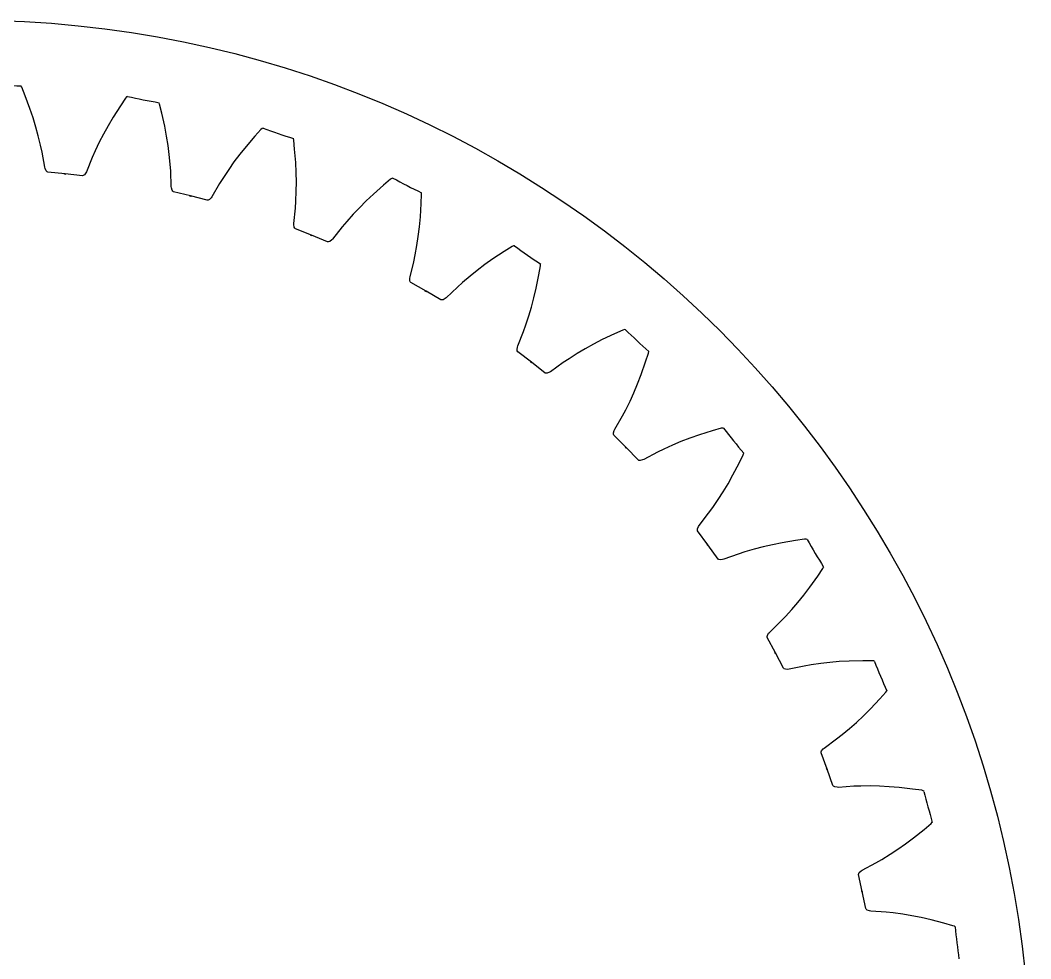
# Model space of a CAD drawing. Extents: x -25 to 25, y -25 to 25.
# Drawn here: x 1.19 to 25, y 2.88 to 25 of the extents above; entities that cross this region are included whole.
import ezdxf

# ---------------------------------------------------------------- set-up
doc = ezdxf.new("R2010")
doc.units = 0

msp = doc.modelspace()

# ---------------------------------------------------------------- linework, layer by layer
msp.add_circle((0, 0), 25)
msp.add_circle((0, 0), 25)
at = {"layer": 'layer0'}
for p, q in [((1.224, 23.422), (1.206, 23.453)), ((1.305, 23.218), (1.224, 23.422)), ((1.416, 22.922), (1.305, 23.218)), ((3.672, 23.164), (3.551, 22.982)), ((3.696, 23.191), (3.672, 23.164)), ((3.717, 23.203), (3.696, 23.191)), ((1.492, 22.699), (1.416, 22.922)), ((3.551, 22.982), (3.38, 22.716)), ((4.472, 23.023), (4.459, 23.057)), ((4.523, 22.811), (4.472, 23.023)), ((1.558, 22.483), (1.492, 22.699)), ((3.38, 22.716), (3.26, 22.513)), ((4.593, 22.502), (4.523, 22.811)), ((1.615, 22.277), (1.558, 22.483)), ((3.26, 22.513), (3.15, 22.316)), ((4.637, 22.27), (4.593, 22.502)), ((6.861, 22.428), (6.715, 22.264)), ((6.888, 22.451), (6.861, 22.428)), ((6.91, 22.46), (6.888, 22.451)), ((1.669, 22.054), (1.615, 22.277)), ((3.15, 22.316), (3.052, 22.126)), ((4.672, 22.047), (4.637, 22.27)), ((6.715, 22.264), (6.509, 22.024)), ((7.632, 22.177), (7.624, 22.212)), ((7.654, 21.959), (7.632, 22.177)), ((1.704, 21.893), (1.669, 22.054)), ((2.953, 21.919), (2.885, 21.769)), ((3.052, 22.126), (2.953, 21.919)), ((4.7, 21.835), (4.672, 22.047)), ((6.509, 22.024), (6.361, 21.84)), ((7.68, 21.644), (7.654, 21.959)), ((1.767, 21.534), (1.704, 21.893)), ((2.885, 21.769), (2.748, 21.431)), ((4.722, 21.607), (4.7, 21.835)), ((6.361, 21.84), (6.225, 21.66)), ((1.776, 21.506), (1.767, 21.534)), ((1.8, 21.454), (1.776, 21.506)), ((1.821, 21.431), (1.8, 21.454)), ((1.84, 21.42), (1.821, 21.431)), ((2.748, 21.431), (2.734, 21.405)), ((4.734, 21.443), (4.722, 21.607)), ((4.747, 21.078), (4.734, 21.443)), ((6.101, 21.486), (5.975, 21.295)), ((6.225, 21.66), (6.101, 21.486)), ((7.691, 21.408), (7.68, 21.644)), ((2.247, 21.382), (1.84, 21.42)), ((2.23, 21.373), (2.231, 21.378)), ((2.246, 21.372), (2.23, 21.373)), ((2.231, 21.378), (2.247, 21.382)), ((2.262, 21.37), (2.246, 21.372)), ((2.246, 21.372), (2.246, 21.372)), ((2.653, 21.335), (2.247, 21.382)), ((2.247, 21.382), (2.263, 21.375)), ((2.263, 21.375), (2.262, 21.37)), ((2.675, 21.341), (2.653, 21.335)), ((2.7, 21.359), (2.675, 21.341)), ((2.734, 21.405), (2.7, 21.359)), ((5.975, 21.295), (5.887, 21.156)), ((7.695, 21.183), (7.691, 21.408)), ((9.915, 21.255), (9.748, 21.113)), ((9.945, 21.274), (9.915, 21.255)), ((9.969, 21.279), (9.945, 21.274)), ((4.752, 21.05), (4.747, 21.078)), ((4.768, 20.994), (4.752, 21.05)), ((4.786, 20.969), (4.768, 20.994)), ((4.804, 20.956), (4.786, 20.969)), ((5.201, 20.861), (4.804, 20.956)), ((5.887, 21.156), (5.704, 20.84)), ((7.683, 20.74), (7.693, 20.969)), ((7.693, 20.969), (7.695, 21.183)), ((9.748, 21.113), (9.511, 20.904)), ((5.183, 20.855), (5.184, 20.86)), ((5.199, 20.851), (5.183, 20.855)), ((5.184, 20.86), (5.201, 20.861)), ((5.214, 20.847), (5.199, 20.851)), ((5.199, 20.851), (5.199, 20.851)), ((5.597, 20.758), (5.201, 20.861)), ((5.201, 20.861), (5.216, 20.852)), ((5.216, 20.852), (5.214, 20.847)), ((5.619, 20.761), (5.597, 20.758)), ((5.646, 20.776), (5.619, 20.761)), ((5.687, 20.816), (5.646, 20.776)), ((5.704, 20.84), (5.687, 20.816)), ((7.672, 20.575), (7.683, 20.74)), ((9.339, 20.742), (9.179, 20.583)), ((9.511, 20.904), (9.339, 20.742)), ((10.636, 20.68), (10.645, 20.899)), ((10.645, 20.899), (10.641, 20.935)), ((7.635, 20.213), (7.672, 20.575)), ((9.179, 20.583), (9.032, 20.428)), ((10.617, 20.364), (10.636, 20.68)), ((8.881, 20.256), (8.774, 20.13)), ((9.032, 20.428), (8.881, 20.256)), ((10.596, 20.129), (10.617, 20.364)), ((7.635, 20.183), (7.635, 20.213)), ((7.644, 20.127), (7.635, 20.183)), ((7.657, 20.099), (7.644, 20.127)), ((7.673, 20.083), (7.657, 20.099)), ((8.054, 19.934), (7.673, 20.083)), ((8.774, 20.13), (8.549, 19.843)), ((10.568, 19.906), (10.596, 20.129)), ((8.035, 19.93), (8.037, 19.935)), ((8.05, 19.925), (8.035, 19.93)), ((8.037, 19.935), (8.054, 19.934)), ((8.065, 19.918), (8.05, 19.925)), ((8.05, 19.925), (8.05, 19.925)), ((8.431, 19.777), (8.054, 19.934)), ((8.054, 19.934), (8.067, 19.923)), ((8.067, 19.923), (8.065, 19.918)), ((8.454, 19.777), (8.431, 19.777)), ((8.483, 19.788), (8.454, 19.777)), ((8.528, 19.822), (8.483, 19.788)), ((8.549, 19.843), (8.528, 19.822)), ((10.536, 19.694), (10.568, 19.906)), ((10.495, 19.469), (10.536, 19.694)), ((12.592, 19.551), (12.327, 19.377)), ((12.777, 19.668), (12.592, 19.551)), ((12.809, 19.683), (12.777, 19.668)), ((12.833, 19.685), (12.809, 19.683)), ((10.373, 18.953), (10.461, 19.307)), ((10.461, 19.307), (10.495, 19.469)), ((12.327, 19.377), (12.135, 19.241)), ((11.954, 19.105), (11.787, 18.972)), ((12.135, 19.241), (11.954, 19.105)), ((13.41, 18.999), (13.45, 19.214)), ((13.45, 19.214), (13.451, 19.25)), ((10.37, 18.924), (10.373, 18.953)), ((10.37, 18.867), (10.37, 18.924)), ((10.38, 18.838), (10.37, 18.867)), ((10.394, 18.82), (10.38, 18.838)), ((10.75, 18.619), (10.394, 18.82)), ((11.613, 18.823), (11.49, 18.713)), ((11.787, 18.972), (11.613, 18.823)), ((13.348, 18.689), (13.41, 18.999)), ((10.73, 18.618), (10.733, 18.623)), ((10.745, 18.611), (10.73, 18.618)), ((10.733, 18.623), (10.75, 18.619)), ((10.759, 18.602), (10.745, 18.611)), ((10.745, 18.611), (10.745, 18.611)), ((11.102, 18.411), (10.75, 18.619)), ((10.75, 18.619), (10.761, 18.606)), ((10.761, 18.606), (10.759, 18.602)), ((11.49, 18.713), (11.227, 18.46)), ((13.294, 18.459), (13.348, 18.689)), ((11.124, 18.408), (11.102, 18.411)), ((11.154, 18.414), (11.124, 18.408)), ((11.204, 18.442), (11.154, 18.414)), ((11.227, 18.46), (11.204, 18.442)), ((13.236, 18.241), (13.294, 18.459)), ((13.175, 18.036), (13.236, 18.241)), ((13.102, 17.819), (13.175, 18.036)), ((12.91, 17.325), (13.046, 17.664)), ((13.046, 17.664), (13.102, 17.819)), ((15.39, 17.698), (15.19, 17.608)), ((15.424, 17.709), (15.39, 17.698)), ((15.448, 17.707), (15.424, 17.709)), ((14.904, 17.473), (14.694, 17.365)), ((15.19, 17.608), (14.904, 17.473)), ((12.895, 17.24), (12.902, 17.297)), ((12.901, 17.21), (12.895, 17.24)), ((12.912, 17.19), (12.901, 17.21)), ((12.902, 17.297), (12.91, 17.325)), ((13.237, 16.942), (12.912, 17.19)), ((14.313, 17.147), (14.12, 17.024)), ((14.497, 17.256), (14.313, 17.147)), ((14.694, 17.365), (14.497, 17.256)), ((15.924, 16.948), (15.993, 17.155)), ((15.993, 17.155), (15.999, 17.191)), ((13.217, 16.944), (13.22, 16.948)), ((13.23, 16.934), (13.217, 16.944)), ((13.22, 16.948), (13.237, 16.942)), ((13.243, 16.924), (13.23, 16.934)), ((13.23, 16.934), (13.23, 16.934)), ((13.556, 16.687), (13.237, 16.942)), ((13.237, 16.942), (13.246, 16.928)), ((13.246, 16.928), (13.243, 16.924)), ((13.983, 16.932), (13.687, 16.718)), ((14.12, 17.024), (13.983, 16.932)), ((15.819, 16.649), (15.924, 16.948)), ((13.578, 16.681), (13.556, 16.687)), ((13.608, 16.683), (13.578, 16.681)), ((13.662, 16.704), (13.608, 16.683)), ((13.687, 16.718), (13.662, 16.704)), ((15.734, 16.429), (15.819, 16.649)), ((15.557, 16.027), (15.646, 16.221)), ((15.646, 16.221), (15.734, 16.429)), ((15.455, 15.822), (15.557, 16.027)), ((15.378, 15.676), (15.455, 15.822)), ((15.196, 15.36), (15.378, 15.676)), ((15.169, 15.278), (15.184, 15.333)), ((15.17, 15.247), (15.169, 15.278)), ((15.179, 15.226), (15.17, 15.247)), ((15.184, 15.333), (15.196, 15.36)), ((17.493, 15.323), (17.191, 15.228)), ((17.703, 15.384), (17.493, 15.323)), ((17.739, 15.39), (17.703, 15.384)), ((17.762, 15.385), (17.739, 15.39)), ((15.466, 14.935), (15.179, 15.226)), ((16.758, 15.07), (16.56, 14.988)), ((16.968, 15.151), (16.758, 15.07)), ((17.191, 15.228), (16.968, 15.151)), ((15.447, 14.939), (15.45, 14.943)), ((15.458, 14.928), (15.447, 14.939)), ((15.45, 14.943), (15.466, 14.935)), ((15.469, 14.916), (15.458, 14.928)), ((15.458, 14.928), (15.458, 14.928)), ((15.746, 14.638), (15.466, 14.935)), ((15.466, 14.935), (15.473, 14.919)), ((15.473, 14.919), (15.469, 14.916)), ((16.203, 14.821), (15.881, 14.65)), ((16.352, 14.893), (16.203, 14.821)), ((16.56, 14.988), (16.352, 14.893)), ((18.225, 14.763), (18.236, 14.797)), ((15.767, 14.629), (15.746, 14.638)), ((15.798, 14.627), (15.767, 14.629)), ((15.854, 14.64), (15.798, 14.627)), ((15.881, 14.65), (15.854, 14.64)), ((17.982, 14.285), (18.128, 14.566)), ((18.128, 14.566), (18.225, 14.763)), ((17.751, 13.886), (17.867, 14.079)), ((17.867, 14.079), (17.982, 14.285)), ((17.636, 13.706), (17.751, 13.886)), ((17.506, 13.517), (17.636, 13.706)), ((17.185, 13.096), (17.41, 13.383)), ((17.41, 13.383), (17.506, 13.517)), ((17.145, 12.987), (17.148, 13.018)), ((17.15, 12.965), (17.145, 12.987)), ((17.148, 13.018), (17.17, 13.071)), ((17.394, 12.637), (17.15, 12.965)), ((17.17, 13.071), (17.185, 13.096)), ((17.376, 12.644), (17.38, 12.647)), ((17.386, 12.631), (17.376, 12.644)), ((17.38, 12.647), (17.394, 12.637)), ((17.395, 12.618), (17.386, 12.631)), ((17.386, 12.631), (17.386, 12.631)), ((17.63, 12.304), (17.394, 12.637)), ((17.394, 12.637), (17.399, 12.621)), ((17.399, 12.621), (17.395, 12.618)), ((18.912, 12.642), (18.692, 12.591)), ((19.143, 12.688), (18.912, 12.642)), ((19.455, 12.739), (19.143, 12.688)), ((19.672, 12.771), (19.455, 12.739)), ((19.708, 12.771), (19.672, 12.771)), ((19.73, 12.763), (19.708, 12.771)), ((18.108, 12.422), (17.765, 12.298)), ((18.265, 12.472), (18.108, 12.422)), ((18.485, 12.537), (18.265, 12.472)), ((18.692, 12.591), (18.485, 12.537)), ((17.65, 12.292), (17.63, 12.304)), ((17.68, 12.286), (17.65, 12.292)), ((17.737, 12.291), (17.68, 12.286)), ((17.765, 12.298), (17.737, 12.291)), ((19.979, 11.902), (20.102, 12.083)), ((20.102, 12.083), (20.118, 12.115)), ((19.795, 11.644), (19.979, 11.902)), ((19.511, 11.28), (19.653, 11.456)), ((19.653, 11.456), (19.795, 11.644)), ((19.372, 11.118), (19.511, 11.28)), ((19.217, 10.949), (19.372, 11.118)), ((18.841, 10.576), (19.103, 10.83)), ((19.103, 10.83), (19.217, 10.949)), ((18.785, 10.475), (18.793, 10.505)), ((18.793, 10.505), (18.822, 10.554)), ((18.822, 10.554), (18.841, 10.576)), ((18.787, 10.452), (18.785, 10.475)), ((18.983, 10.094), (18.787, 10.452)), ((18.966, 10.103), (18.971, 10.105)), ((18.974, 10.089), (18.966, 10.103)), ((18.971, 10.105), (18.983, 10.094)), ((18.981, 10.074), (18.974, 10.089)), ((18.974, 10.089), (18.974, 10.089)), ((18.986, 10.077), (18.981, 10.074)), ((19.171, 9.731), (18.983, 10.094)), ((18.983, 10.094), (18.986, 10.077)), ((19.661, 9.781), (19.304, 9.706)), ((19.823, 9.809), (19.661, 9.781)), ((20.05, 9.843), (19.823, 9.809)), ((20.262, 9.867), (20.05, 9.843)), ((20.487, 9.887), (20.262, 9.867)), ((20.723, 9.9), (20.487, 9.887)), ((21.039, 9.908), (20.723, 9.9)), ((21.258, 9.909), (21.039, 9.908)), ((21.293, 9.904), (21.258, 9.909)), ((21.315, 9.893), (21.293, 9.904)), ((19.189, 9.716), (19.171, 9.731)), ((19.217, 9.706), (19.189, 9.716)), ((19.275, 9.703), (19.217, 9.706)), ((19.304, 9.706), (19.275, 9.703)), ((21.441, 9.006), (21.588, 9.167)), ((21.588, 9.167), (21.608, 9.197)), ((21.223, 8.775), (21.441, 9.006)), ((20.891, 8.455), (21.056, 8.609)), ((21.056, 8.609), (21.223, 8.775)), ((20.73, 8.314), (20.891, 8.455)), ((20.424, 8.066), (20.554, 8.168)), ((20.554, 8.168), (20.73, 8.314)), ((20.129, 7.851), (20.424, 8.066)), ((20.059, 7.736), (20.06, 7.759)), ((20.203, 7.353), (20.059, 7.736)), ((20.06, 7.759), (20.072, 7.787)), ((20.072, 7.787), (20.108, 7.832)), ((20.108, 7.832), (20.129, 7.851)), ((20.188, 7.365), (20.192, 7.367)), ((20.194, 7.35), (20.188, 7.365)), ((20.192, 7.367), (20.203, 7.353)), ((20.199, 7.334), (20.194, 7.35)), ((20.194, 7.35), (20.194, 7.35)), ((20.203, 7.336), (20.199, 7.334)), ((20.339, 6.968), (20.203, 7.353)), ((20.203, 7.353), (20.203, 7.336)), ((20.354, 6.951), (20.339, 6.968)), ((20.381, 6.937), (20.354, 6.951)), ((20.438, 6.926), (20.381, 6.937)), ((20.467, 6.924), (20.438, 6.926)), ((20.831, 6.949), (20.467, 6.924)), ((20.996, 6.955), (20.831, 6.949)), ((21.224, 6.956), (20.996, 6.955)), ((21.438, 6.951), (21.224, 6.956)), ((21.663, 6.939), (21.438, 6.951)), ((21.899, 6.92), (21.663, 6.939)), ((22.213, 6.883), (21.899, 6.92)), ((22.43, 6.854), (22.213, 6.883)), ((22.465, 6.844), (22.43, 6.854)), ((22.484, 6.831), (22.465, 6.844)), ((22.485, 5.934), (22.654, 6.074)), ((22.654, 6.074), (22.678, 6.1)), ((22.049, 5.595), (22.238, 5.736)), ((22.238, 5.736), (22.485, 5.934)), ((21.864, 5.466), (22.049, 5.595)), ((21.491, 5.228), (21.686, 5.348)), ((21.686, 5.348), (21.864, 5.466)), ((21.026, 4.973), (21.348, 5.145)), ((21.348, 5.145), (21.491, 5.228)), ((20.941, 4.869), (20.945, 4.891)), ((21.03, 4.47), (20.941, 4.869)), ((20.945, 4.891), (20.96, 4.918)), ((20.96, 4.918), (21.002, 4.957)), ((21.002, 4.957), (21.026, 4.973)), ((21.016, 4.484), (21.021, 4.485)), ((21.02, 4.468), (21.016, 4.484)), ((21.023, 4.452), (21.02, 4.468)), ((21.02, 4.468), (21.02, 4.468)), ((21.021, 4.485), (21.03, 4.47)), ((21.028, 4.453), (21.023, 4.452)), ((21.03, 4.47), (21.028, 4.453)), ((21.111, 4.069), (21.03, 4.47)), ((21.124, 4.051), (21.111, 4.069)), ((21.148, 4.033), (21.124, 4.051)), ((21.203, 4.014), (21.148, 4.033)), ((21.231, 4.009), (21.203, 4.014)), ((21.595, 3.983), (21.231, 4.009)), ((21.759, 3.965), (21.595, 3.983)), ((21.986, 3.935), (21.759, 3.965)), ((22.197, 3.9), (21.986, 3.935)), ((22.418, 3.857), (22.197, 3.9)), ((22.649, 3.805), (22.418, 3.857)), ((22.955, 3.725), (22.649, 3.805)), ((23.165, 3.665), (22.955, 3.725)), ((23.199, 3.651), (23.165, 3.665)), ((23.216, 3.635), (23.199, 3.651))]:
    msp.add_line(p, q, dxfattribs=at)
for centre, start, end in [((2.192, 48.434), 266.0088, 267.7411), ((8.911, 47.657), 258.0088, 259.7411), ((15.457, 45.953), 250.0088, 251.7411), ((21.702, 43.355), 242.0088, 243.7411), ((27.525, 39.913), 234.0088, 235.7411), ((32.812, 35.694), 226.0088, 227.7411), ((37.46, 30.78), 218.0088, 219.7411), ((41.379, 25.267), 210.0088, 211.7411), ((44.493, 19.262), 202.0088, 203.7411), ((46.74, 12.882), 194.0088, 195.7411), ((48.078, 6.252), 186.0088, 187.7411)]:
    msp.add_arc(centre, 25, start, end, dxfattribs=at)
at = {"layer": 'layer1'}
for p, q in [((1.224, 23.422), (1.206, 23.453)), ((1.305, 23.218), (1.224, 23.422)), ((1.416, 22.922), (1.305, 23.218)), ((3.672, 23.164), (3.551, 22.982)), ((3.696, 23.191), (3.672, 23.164)), ((3.717, 23.203), (3.696, 23.191)), ((1.492, 22.699), (1.416, 22.922)), ((3.551, 22.982), (3.38, 22.716)), ((4.472, 23.023), (4.459, 23.057)), ((4.523, 22.811), (4.472, 23.023)), ((1.558, 22.483), (1.492, 22.699)), ((3.38, 22.716), (3.26, 22.513)), ((4.593, 22.502), (4.523, 22.811)), ((1.615, 22.277), (1.558, 22.483)), ((3.26, 22.513), (3.15, 22.316)), ((4.637, 22.27), (4.593, 22.502)), ((6.861, 22.428), (6.715, 22.264)), ((6.888, 22.451), (6.861, 22.428)), ((6.91, 22.46), (6.888, 22.451)), ((1.669, 22.054), (1.615, 22.277)), ((3.15, 22.316), (3.052, 22.126)), ((4.672, 22.047), (4.637, 22.27)), ((6.715, 22.264), (6.509, 22.024)), ((7.632, 22.177), (7.624, 22.212)), ((7.654, 21.959), (7.632, 22.177)), ((1.704, 21.893), (1.669, 22.054)), ((2.953, 21.919), (2.885, 21.769)), ((3.052, 22.126), (2.953, 21.919)), ((4.7, 21.835), (4.672, 22.047)), ((6.509, 22.024), (6.361, 21.84)), ((7.68, 21.644), (7.654, 21.959)), ((1.767, 21.534), (1.704, 21.893)), ((2.885, 21.769), (2.748, 21.431)), ((4.722, 21.607), (4.7, 21.835)), ((6.361, 21.84), (6.225, 21.66)), ((1.776, 21.506), (1.767, 21.534)), ((1.8, 21.454), (1.776, 21.506)), ((1.821, 21.431), (1.8, 21.454)), ((1.84, 21.42), (1.821, 21.431)), ((2.748, 21.431), (2.734, 21.405)), ((4.734, 21.443), (4.722, 21.607)), ((4.747, 21.078), (4.734, 21.443)), ((6.101, 21.486), (5.975, 21.295)), ((6.225, 21.66), (6.101, 21.486)), ((7.691, 21.408), (7.68, 21.644)), ((2.247, 21.382), (1.84, 21.42)), ((2.23, 21.373), (2.231, 21.378)), ((2.246, 21.372), (2.23, 21.373)), ((2.231, 21.378), (2.247, 21.382)), ((2.262, 21.37), (2.246, 21.372)), ((2.246, 21.372), (2.246, 21.372)), ((2.653, 21.335), (2.247, 21.382)), ((2.247, 21.382), (2.263, 21.375)), ((2.263, 21.375), (2.262, 21.37)), ((2.675, 21.341), (2.653, 21.335)), ((2.7, 21.359), (2.675, 21.341)), ((2.734, 21.405), (2.7, 21.359)), ((5.975, 21.295), (5.887, 21.156)), ((7.695, 21.183), (7.691, 21.408)), ((9.915, 21.255), (9.748, 21.113)), ((9.945, 21.274), (9.915, 21.255)), ((9.969, 21.279), (9.945, 21.274)), ((4.752, 21.05), (4.747, 21.078)), ((4.768, 20.994), (4.752, 21.05)), ((4.786, 20.969), (4.768, 20.994)), ((4.804, 20.956), (4.786, 20.969)), ((5.201, 20.861), (4.804, 20.956)), ((5.887, 21.156), (5.704, 20.84)), ((7.683, 20.74), (7.693, 20.969)), ((7.693, 20.969), (7.695, 21.183)), ((9.748, 21.113), (9.511, 20.904)), ((5.183, 20.855), (5.184, 20.86)), ((5.199, 20.851), (5.183, 20.855)), ((5.184, 20.86), (5.201, 20.861)), ((5.214, 20.847), (5.199, 20.851)), ((5.199, 20.851), (5.199, 20.851)), ((5.597, 20.758), (5.201, 20.861)), ((5.201, 20.861), (5.216, 20.852)), ((5.216, 20.852), (5.214, 20.847)), ((5.619, 20.761), (5.597, 20.758)), ((5.646, 20.776), (5.619, 20.761)), ((5.687, 20.816), (5.646, 20.776)), ((5.704, 20.84), (5.687, 20.816)), ((7.672, 20.575), (7.683, 20.74)), ((9.339, 20.742), (9.179, 20.583)), ((9.511, 20.904), (9.339, 20.742)), ((10.636, 20.68), (10.645, 20.899)), ((10.645, 20.899), (10.641, 20.935)), ((7.635, 20.213), (7.672, 20.575)), ((9.179, 20.583), (9.032, 20.428)), ((10.617, 20.364), (10.636, 20.68)), ((8.881, 20.256), (8.774, 20.13)), ((9.032, 20.428), (8.881, 20.256)), ((10.596, 20.129), (10.617, 20.364)), ((7.635, 20.183), (7.635, 20.213)), ((7.644, 20.127), (7.635, 20.183)), ((7.657, 20.099), (7.644, 20.127)), ((7.673, 20.083), (7.657, 20.099)), ((8.054, 19.934), (7.673, 20.083)), ((8.774, 20.13), (8.549, 19.843)), ((10.568, 19.906), (10.596, 20.129)), ((8.035, 19.93), (8.037, 19.935)), ((8.05, 19.925), (8.035, 19.93)), ((8.037, 19.935), (8.054, 19.934)), ((8.065, 19.918), (8.05, 19.925)), ((8.05, 19.925), (8.05, 19.925)), ((8.431, 19.777), (8.054, 19.934)), ((8.054, 19.934), (8.067, 19.923)), ((8.067, 19.923), (8.065, 19.918)), ((8.454, 19.777), (8.431, 19.777)), ((8.483, 19.788), (8.454, 19.777)), ((8.528, 19.822), (8.483, 19.788)), ((8.549, 19.843), (8.528, 19.822)), ((10.536, 19.694), (10.568, 19.906)), ((10.495, 19.469), (10.536, 19.694)), ((12.592, 19.551), (12.327, 19.377)), ((12.777, 19.668), (12.592, 19.551)), ((12.809, 19.683), (12.777, 19.668)), ((12.833, 19.685), (12.809, 19.683)), ((10.373, 18.953), (10.461, 19.307)), ((10.461, 19.307), (10.495, 19.469)), ((12.327, 19.377), (12.135, 19.241)), ((11.954, 19.105), (11.787, 18.972)), ((12.135, 19.241), (11.954, 19.105)), ((13.41, 18.999), (13.45, 19.214)), ((13.45, 19.214), (13.451, 19.25)), ((10.37, 18.924), (10.373, 18.953)), ((10.37, 18.867), (10.37, 18.924)), ((10.38, 18.838), (10.37, 18.867)), ((10.394, 18.82), (10.38, 18.838)), ((10.75, 18.619), (10.394, 18.82)), ((11.613, 18.823), (11.49, 18.713)), ((11.787, 18.972), (11.613, 18.823)), ((13.348, 18.689), (13.41, 18.999)), ((10.73, 18.618), (10.733, 18.623)), ((10.745, 18.611), (10.73, 18.618)), ((10.733, 18.623), (10.75, 18.619)), ((10.759, 18.602), (10.745, 18.611)), ((10.745, 18.611), (10.745, 18.611)), ((11.102, 18.411), (10.75, 18.619)), ((10.75, 18.619), (10.761, 18.606)), ((10.761, 18.606), (10.759, 18.602)), ((11.49, 18.713), (11.227, 18.46)), ((13.294, 18.459), (13.348, 18.689)), ((11.124, 18.408), (11.102, 18.411)), ((11.154, 18.414), (11.124, 18.408)), ((11.204, 18.442), (11.154, 18.414)), ((11.227, 18.46), (11.204, 18.442)), ((13.236, 18.241), (13.294, 18.459)), ((13.175, 18.036), (13.236, 18.241)), ((13.102, 17.819), (13.175, 18.036)), ((12.91, 17.325), (13.046, 17.664)), ((13.046, 17.664), (13.102, 17.819)), ((15.39, 17.698), (15.19, 17.608)), ((15.424, 17.709), (15.39, 17.698)), ((15.448, 17.707), (15.424, 17.709)), ((14.904, 17.473), (14.694, 17.365)), ((15.19, 17.608), (14.904, 17.473)), ((12.895, 17.24), (12.902, 17.297)), ((12.901, 17.21), (12.895, 17.24)), ((12.912, 17.19), (12.901, 17.21)), ((12.902, 17.297), (12.91, 17.325)), ((13.237, 16.942), (12.912, 17.19)), ((14.313, 17.147), (14.12, 17.024)), ((14.497, 17.256), (14.313, 17.147)), ((14.694, 17.365), (14.497, 17.256)), ((15.924, 16.948), (15.993, 17.155)), ((15.993, 17.155), (15.999, 17.191)), ((13.217, 16.944), (13.22, 16.948)), ((13.23, 16.934), (13.217, 16.944)), ((13.22, 16.948), (13.237, 16.942)), ((13.243, 16.924), (13.23, 16.934)), ((13.23, 16.934), (13.23, 16.934)), ((13.556, 16.687), (13.237, 16.942)), ((13.237, 16.942), (13.246, 16.928)), ((13.246, 16.928), (13.243, 16.924)), ((13.983, 16.932), (13.687, 16.718)), ((14.12, 17.024), (13.983, 16.932)), ((15.819, 16.649), (15.924, 16.948)), ((13.578, 16.681), (13.556, 16.687)), ((13.608, 16.683), (13.578, 16.681)), ((13.662, 16.704), (13.608, 16.683)), ((13.687, 16.718), (13.662, 16.704)), ((15.734, 16.429), (15.819, 16.649)), ((15.557, 16.027), (15.646, 16.221)), ((15.646, 16.221), (15.734, 16.429)), ((15.455, 15.822), (15.557, 16.027)), ((15.378, 15.676), (15.455, 15.822)), ((15.196, 15.36), (15.378, 15.676)), ((15.169, 15.278), (15.184, 15.333)), ((15.17, 15.247), (15.169, 15.278)), ((15.179, 15.226), (15.17, 15.247)), ((15.184, 15.333), (15.196, 15.36)), ((17.493, 15.323), (17.191, 15.228)), ((17.703, 15.384), (17.493, 15.323)), ((17.739, 15.39), (17.703, 15.384)), ((17.762, 15.385), (17.739, 15.39)), ((15.466, 14.935), (15.179, 15.226)), ((16.758, 15.07), (16.56, 14.988)), ((16.968, 15.151), (16.758, 15.07)), ((17.191, 15.228), (16.968, 15.151)), ((15.447, 14.939), (15.45, 14.943)), ((15.458, 14.928), (15.447, 14.939)), ((15.45, 14.943), (15.466, 14.935)), ((15.469, 14.916), (15.458, 14.928)), ((15.458, 14.928), (15.458, 14.928)), ((15.746, 14.638), (15.466, 14.935)), ((15.466, 14.935), (15.473, 14.919)), ((15.473, 14.919), (15.469, 14.916)), ((16.203, 14.821), (15.881, 14.65)), ((16.352, 14.893), (16.203, 14.821)), ((16.56, 14.988), (16.352, 14.893)), ((18.225, 14.763), (18.236, 14.797)), ((15.767, 14.629), (15.746, 14.638)), ((15.798, 14.627), (15.767, 14.629)), ((15.854, 14.64), (15.798, 14.627)), ((15.881, 14.65), (15.854, 14.64)), ((17.982, 14.285), (18.128, 14.566)), ((18.128, 14.566), (18.225, 14.763)), ((17.751, 13.886), (17.867, 14.079)), ((17.867, 14.079), (17.982, 14.285)), ((17.636, 13.706), (17.751, 13.886)), ((17.506, 13.517), (17.636, 13.706)), ((17.185, 13.096), (17.41, 13.383)), ((17.41, 13.383), (17.506, 13.517)), ((17.145, 12.987), (17.148, 13.018)), ((17.15, 12.965), (17.145, 12.987)), ((17.148, 13.018), (17.17, 13.071)), ((17.394, 12.637), (17.15, 12.965)), ((17.17, 13.071), (17.185, 13.096)), ((17.376, 12.644), (17.38, 12.647)), ((17.386, 12.631), (17.376, 12.644)), ((17.38, 12.647), (17.394, 12.637)), ((17.395, 12.618), (17.386, 12.631)), ((17.386, 12.631), (17.386, 12.631)), ((17.63, 12.304), (17.394, 12.637)), ((17.394, 12.637), (17.399, 12.621)), ((17.399, 12.621), (17.395, 12.618)), ((18.912, 12.642), (18.692, 12.591)), ((19.143, 12.688), (18.912, 12.642)), ((19.455, 12.739), (19.143, 12.688)), ((19.672, 12.771), (19.455, 12.739)), ((19.708, 12.771), (19.672, 12.771)), ((19.73, 12.763), (19.708, 12.771)), ((18.108, 12.422), (17.765, 12.298)), ((18.265, 12.472), (18.108, 12.422)), ((18.485, 12.537), (18.265, 12.472)), ((18.692, 12.591), (18.485, 12.537)), ((17.65, 12.292), (17.63, 12.304)), ((17.68, 12.286), (17.65, 12.292)), ((17.737, 12.291), (17.68, 12.286)), ((17.765, 12.298), (17.737, 12.291)), ((19.979, 11.902), (20.102, 12.083)), ((20.102, 12.083), (20.118, 12.115)), ((19.795, 11.644), (19.979, 11.902)), ((19.511, 11.28), (19.653, 11.456)), ((19.653, 11.456), (19.795, 11.644)), ((19.372, 11.118), (19.511, 11.28)), ((19.217, 10.949), (19.372, 11.118)), ((18.841, 10.576), (19.103, 10.83)), ((19.103, 10.83), (19.217, 10.949)), ((18.785, 10.475), (18.793, 10.505)), ((18.793, 10.505), (18.822, 10.554)), ((18.822, 10.554), (18.841, 10.576)), ((18.787, 10.452), (18.785, 10.475)), ((18.983, 10.094), (18.787, 10.452)), ((18.966, 10.103), (18.971, 10.105)), ((18.974, 10.089), (18.966, 10.103)), ((18.971, 10.105), (18.983, 10.094)), ((18.981, 10.074), (18.974, 10.089)), ((18.974, 10.089), (18.974, 10.089)), ((18.986, 10.077), (18.981, 10.074)), ((19.171, 9.731), (18.983, 10.094)), ((18.983, 10.094), (18.986, 10.077)), ((19.661, 9.781), (19.304, 9.706)), ((19.823, 9.809), (19.661, 9.781)), ((20.05, 9.843), (19.823, 9.809)), ((20.262, 9.867), (20.05, 9.843)), ((20.487, 9.887), (20.262, 9.867)), ((20.723, 9.9), (20.487, 9.887)), ((21.039, 9.908), (20.723, 9.9)), ((21.258, 9.909), (21.039, 9.908)), ((21.293, 9.904), (21.258, 9.909)), ((21.315, 9.893), (21.293, 9.904)), ((19.189, 9.716), (19.171, 9.731)), ((19.217, 9.706), (19.189, 9.716)), ((19.275, 9.703), (19.217, 9.706)), ((19.304, 9.706), (19.275, 9.703)), ((21.441, 9.006), (21.588, 9.167)), ((21.588, 9.167), (21.608, 9.197)), ((21.223, 8.775), (21.441, 9.006)), ((20.891, 8.455), (21.056, 8.609)), ((21.056, 8.609), (21.223, 8.775)), ((20.73, 8.314), (20.891, 8.455)), ((20.424, 8.066), (20.554, 8.168)), ((20.554, 8.168), (20.73, 8.314)), ((20.129, 7.851), (20.424, 8.066)), ((20.059, 7.736), (20.06, 7.759)), ((20.203, 7.353), (20.059, 7.736)), ((20.06, 7.759), (20.072, 7.787)), ((20.072, 7.787), (20.108, 7.832)), ((20.108, 7.832), (20.129, 7.851)), ((20.188, 7.365), (20.192, 7.367)), ((20.194, 7.35), (20.188, 7.365)), ((20.192, 7.367), (20.203, 7.353)), ((20.199, 7.334), (20.194, 7.35)), ((20.194, 7.35), (20.194, 7.35)), ((20.203, 7.336), (20.199, 7.334)), ((20.339, 6.968), (20.203, 7.353)), ((20.203, 7.353), (20.203, 7.336)), ((20.354, 6.951), (20.339, 6.968)), ((20.381, 6.937), (20.354, 6.951)), ((20.438, 6.926), (20.381, 6.937)), ((20.467, 6.924), (20.438, 6.926)), ((20.831, 6.949), (20.467, 6.924)), ((20.996, 6.955), (20.831, 6.949)), ((21.224, 6.956), (20.996, 6.955)), ((21.438, 6.951), (21.224, 6.956)), ((21.663, 6.939), (21.438, 6.951)), ((21.899, 6.92), (21.663, 6.939)), ((22.213, 6.883), (21.899, 6.92)), ((22.43, 6.854), (22.213, 6.883)), ((22.465, 6.844), (22.43, 6.854)), ((22.484, 6.831), (22.465, 6.844)), ((22.485, 5.934), (22.654, 6.074)), ((22.654, 6.074), (22.678, 6.1)), ((22.049, 5.595), (22.238, 5.736)), ((22.238, 5.736), (22.485, 5.934)), ((21.864, 5.466), (22.049, 5.595)), ((21.491, 5.228), (21.686, 5.348)), ((21.686, 5.348), (21.864, 5.466)), ((21.026, 4.973), (21.348, 5.145)), ((21.348, 5.145), (21.491, 5.228)), ((20.941, 4.869), (20.945, 4.891)), ((21.03, 4.47), (20.941, 4.869)), ((20.945, 4.891), (20.96, 4.918)), ((20.96, 4.918), (21.002, 4.957)), ((21.002, 4.957), (21.026, 4.973)), ((21.016, 4.484), (21.021, 4.485)), ((21.02, 4.468), (21.016, 4.484)), ((21.023, 4.452), (21.02, 4.468)), ((21.02, 4.468), (21.02, 4.468)), ((21.021, 4.485), (21.03, 4.47)), ((21.028, 4.453), (21.023, 4.452)), ((21.03, 4.47), (21.028, 4.453)), ((21.111, 4.069), (21.03, 4.47)), ((21.124, 4.051), (21.111, 4.069)), ((21.148, 4.033), (21.124, 4.051)), ((21.203, 4.014), (21.148, 4.033)), ((21.231, 4.009), (21.203, 4.014)), ((21.595, 3.983), (21.231, 4.009)), ((21.759, 3.965), (21.595, 3.983)), ((21.986, 3.935), (21.759, 3.965)), ((22.197, 3.9), (21.986, 3.935)), ((22.418, 3.857), (22.197, 3.9)), ((22.649, 3.805), (22.418, 3.857)), ((22.955, 3.725), (22.649, 3.805)), ((23.165, 3.665), (22.955, 3.725)), ((23.199, 3.651), (23.165, 3.665)), ((23.216, 3.635), (23.199, 3.651))]:
    msp.add_line(p, q, dxfattribs=at)
for centre, start, end in [((2.192, 48.434), 266.0088, 267.7411), ((8.911, 47.657), 258.0088, 259.7411), ((15.457, 45.953), 250.0088, 251.7411), ((21.702, 43.355), 242.0088, 243.7411), ((27.525, 39.913), 234.0088, 235.7411), ((32.812, 35.694), 226.0088, 227.7411), ((37.46, 30.78), 218.0088, 219.7411), ((41.379, 25.267), 210.0088, 211.7411), ((44.493, 19.262), 202.0088, 203.7411), ((46.74, 12.882), 194.0088, 195.7411), ((48.078, 6.252), 186.0088, 187.7411)]:
    msp.add_arc(centre, 25, start, end, dxfattribs=at)

doc.saveas('drawing.dxf')
